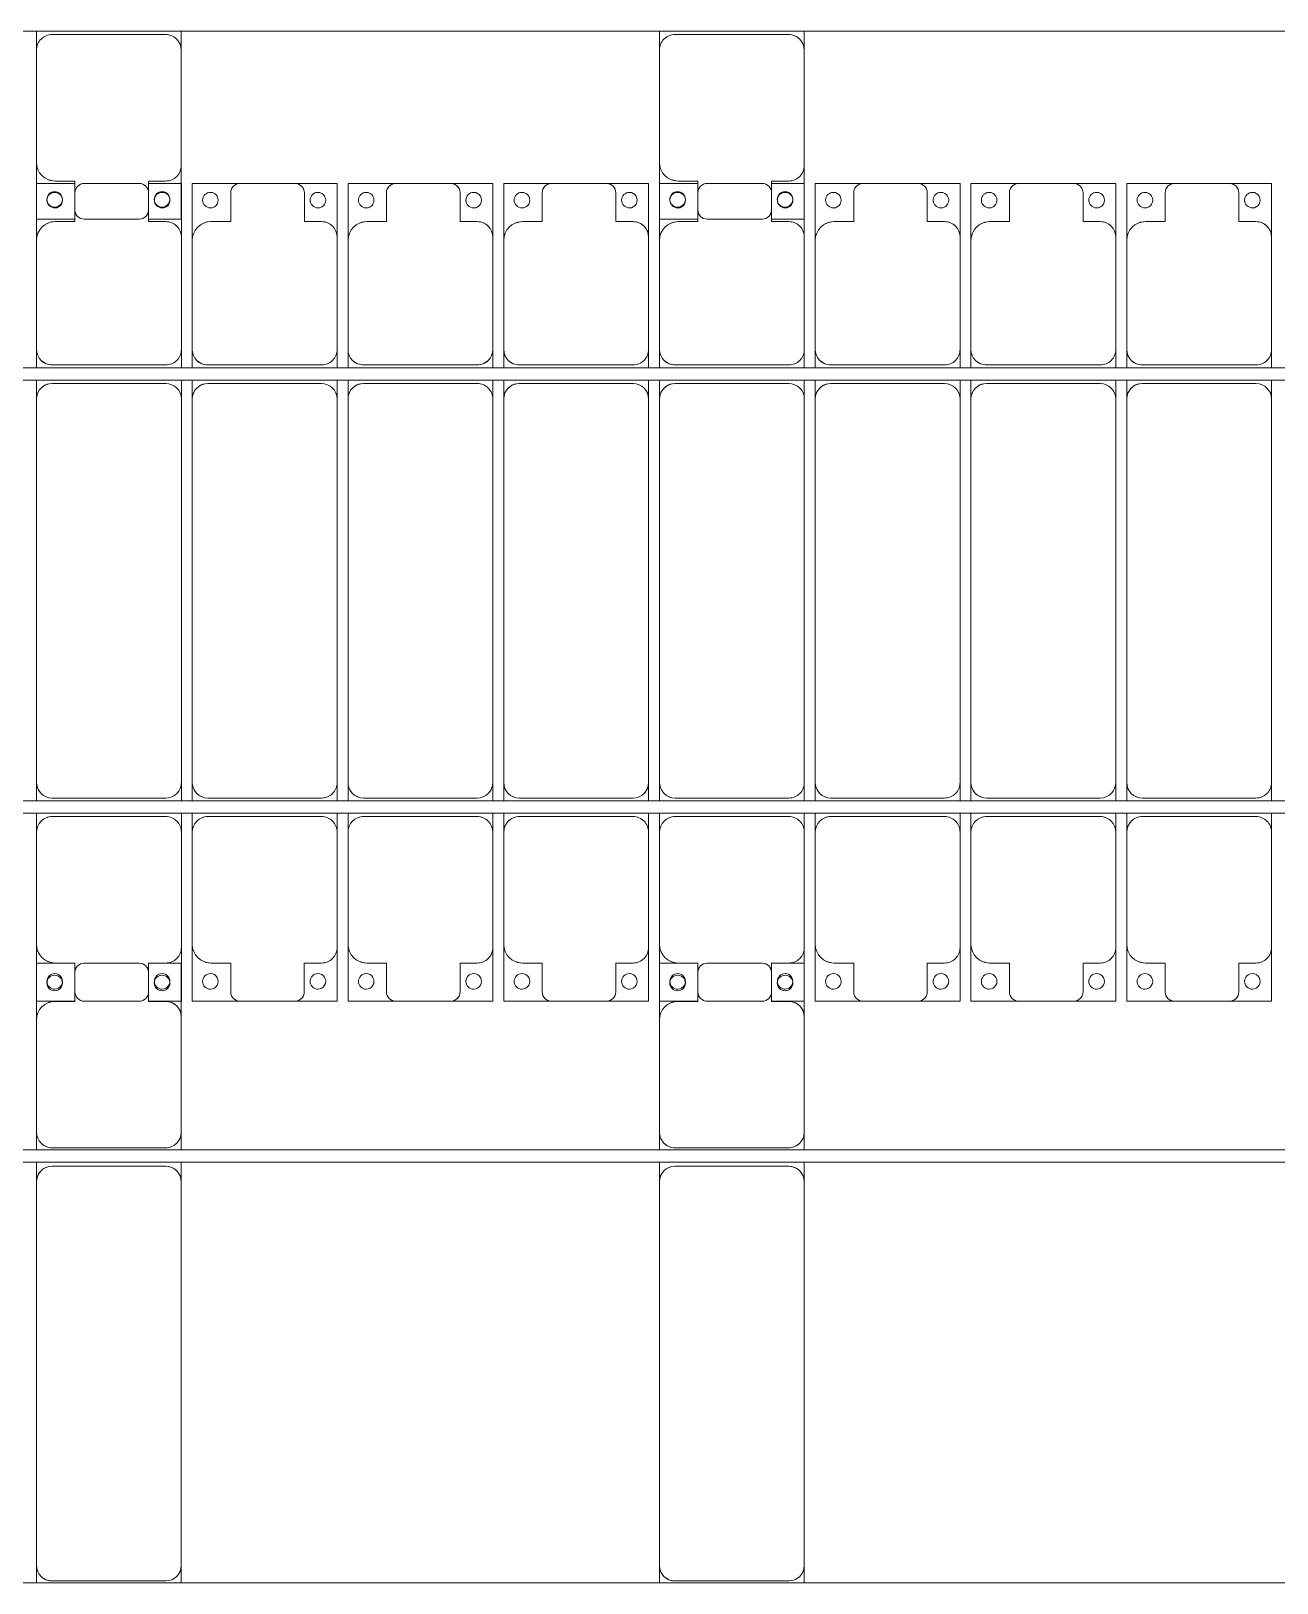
# Model space of a CAD drawing. Header units: millimetres. Extents: x -147246 to 112336, y -213734 to -86506.
# Drawn here: x -14365 to -10365, y -134725 to -129745 of the extents above; entities that cross this region are included whole.
import ezdxf

# ---------------------------------------------------------------- set-up
doc = ezdxf.new("R2010")
doc.units = ezdxf.units.MM
doc.layers.add('A-GENM', color=13, linetype='Continuous', lineweight=9)
doc.layers.add('S-BEAM', color=12, linetype='Continuous', lineweight=9)

# ---------------------------------------------------------------- blocks, each defined once
blk = doc.blocks.new('Dải phao đi lại kèm đỡ invester - DẢI PHAO ĐI LẠI-14853-BỐ TRÍ KHUNG KẾT CẤU BÈ PIN 05')
at = {"layer": 'A-GENM', "color": 7}
for p, q in [((125758.4, 1312.2), (125881.6, 1312.2)), ((125758.4, 1129.7), (125758.4, 1312.2)), ((126088.2, 1312.2), (125911.8, 1312.2)), ((126118, 1312.2), (126223.4, 1312.2)), ((126223.4, 1312.2), (126223.4, 1139.7)), ((126258.4, 1312.2), (126411.8, 1312.2)), ((126258.4, 1129.7), (126258.4, 1312.2)), ((126588.2, 1312.2), (126411.8, 1312.2)), ((126588.2, 1312.2), (126723.4, 1312.2)), ((126723.4, 1312.2), (126723.4, 1139.7)), ((126758.4, 1312.2), (126911.8, 1312.2)), ((126758.4, 1129.7), (126758.4, 1312.2)), ((127088.2, 1312.2), (126911.8, 1312.2)), ((127088.2, 1312.2), (127223.4, 1312.2)), ((127223.4, 1312.2), (127223.4, 1139.7)), ((127258.4, 1312.2), (127411.8, 1312.2)), ((127258.4, 1129.7), (127258.4, 1312.2)), ((127588.2, 1312.2), (127411.8, 1312.2)), ((127588.2, 1312.2), (127723.4, 1312.2)), ((127723.4, 1312.2), (127723.4, 1139.7)), ((127758.4, 1312.2), (127881.6, 1312.2)), ((127758.4, 1129.7), (127758.4, 1312.2)), ((128088.2, 1312.2), (127911.8, 1312.2)), ((128118, 1312.2), (128223.4, 1312.2)), ((128223.4, 1312.2), (128223.4, 1139.7)), ((128258.4, 1312.2), (128411.8, 1312.2)), ((128258.4, 1129.7), (128258.4, 1312.2)), ((128588.2, 1312.2), (128411.8, 1312.2)), ((128588.2, 1312.2), (128723.4, 1312.2)), ((128723.4, 1312.2), (128723.4, 1139.7)), ((128758.4, 1312.2), (128911.8, 1312.2)), ((128758.4, 1129.7), (128758.4, 1312.2)), ((129088.2, 1312.2), (128911.8, 1312.2)), ((129088.2, 1312.2), (129223.4, 1312.2)), ((129223.4, 1312.2), (129223.4, 1139.7)), ((129258.4, 1312.2), (129411.8, 1312.2)), ((129258.4, 1129.7), (129258.4, 1312.2)), ((129588.2, 1312.2), (129411.8, 1312.2)), ((129588.2, 1312.2), (129723.4, 1312.2)), ((129723.4, 1312.2), (129723.4, 1139.7)), ((125881.8, 1282.2), (125881.8, 1189.7)), ((126118.2, 1189.7), (126118.2, 1282.2)), ((126381.8, 1282.2), (126381.8, 1189.7)), ((126618.2, 1189.7), (126618.2, 1282.2)), ((126881.8, 1282.2), (126881.8, 1189.7)), ((127118.2, 1189.7), (127118.2, 1282.2)), ((127381.8, 1282.2), (127381.8, 1189.7)), ((127618.2, 1189.7), (127618.2, 1282.2)), ((127881.8, 1282.2), (127881.8, 1189.7)), ((128118.2, 1189.7), (128118.2, 1282.2)), ((128381.8, 1282.2), (128381.8, 1189.7)), ((128618.2, 1189.7), (128618.2, 1282.2)), ((128881.8, 1282.2), (128881.8, 1189.7)), ((129118.2, 1189.7), (129118.2, 1282.2)), ((129381.8, 1282.2), (129381.8, 1189.7)), ((129618.2, 1189.7), (129618.2, 1282.2)), ((125881.8, 1189.7), (125818.4, 1189.7)), ((126173.4, 1189.7), (126118.2, 1189.7)), ((126381.8, 1189.7), (126318.4, 1189.7)), ((126673.4, 1189.7), (126618.2, 1189.7)), ((126881.8, 1189.7), (126818.4, 1189.7)), ((127173.4, 1189.7), (127118.2, 1189.7)), ((127381.8, 1189.7), (127318.4, 1189.7)), ((127673.4, 1189.7), (127618.2, 1189.7)), ((127881.8, 1189.7), (127818.4, 1189.7)), ((128173.4, 1189.7), (128118.2, 1189.7)), ((128381.8, 1189.7), (128318.4, 1189.7)), ((128673.4, 1189.7), (128618.2, 1189.7)), ((128881.8, 1189.7), (128818.4, 1189.7)), ((129173.4, 1189.7), (129118.2, 1189.7)), ((129381.8, 1189.7), (129318.4, 1189.7)), ((129673.4, 1189.7), (129618.2, 1189.7)), ((125758.4, 1129.7), (125758.4, 779.7)), ((126223.4, 779.7), (126223.4, 1139.7)), ((126258.4, 1129.7), (126258.4, 779.7)), ((126723.4, 779.7), (126723.4, 1139.7)), ((126758.4, 1129.7), (126758.4, 779.7)), ((127223.4, 779.7), (127223.4, 1139.7)), ((127258.4, 1129.7), (127258.4, 779.7)), ((127723.4, 779.7), (127723.4, 1139.7)), ((127758.4, 1129.7), (127758.4, 779.7)), ((128223.4, 779.7), (128223.4, 1139.7)), ((128258.4, 1129.7), (128258.4, 779.7)), ((128723.4, 779.7), (128723.4, 1139.7)), ((128758.4, 1129.7), (128758.4, 779.7)), ((129223.4, 779.7), (129223.4, 1139.7)), ((129258.4, 1129.7), (129258.4, 779.7)), ((129723.4, 779.7), (129723.4, 1139.7)), ((125758.4, 720.8), (125758.4, 779.7)), ((126223.4, 779.7), (126223.4, 720.8)), ((126258.4, 720.8), (126258.4, 779.7)), ((126723.4, 779.7), (126723.4, 720.8)), ((126758.4, 720.8), (126758.4, 779.7)), ((127223.4, 779.7), (127223.4, 720.8)), ((127258.4, 720.8), (127258.4, 779.7)), ((127723.4, 779.7), (127723.4, 720.8)), ((127758.4, 720.8), (127758.4, 779.7)), ((128223.4, 779.7), (128223.4, 720.8)), ((128258.4, 720.8), (128258.4, 779.7)), ((128723.4, 779.7), (128723.4, 720.8)), ((128758.4, 720.8), (128758.4, 779.7)), ((129223.4, 779.7), (129223.4, 720.8)), ((129258.4, 720.8), (129258.4, 779.7)), ((129723.4, 779.7), (129723.4, 720.8)), ((125808.4, 729.7), (126173.4, 729.7)), ((126308.4, 729.7), (126673.4, 729.7)), ((126808.4, 729.7), (127173.4, 729.7)), ((127308.4, 729.7), (127673.4, 729.7)), ((127808.4, 729.7), (128173.4, 729.7)), ((128308.4, 729.7), (128673.4, 729.7)), ((128808.4, 729.7), (129173.4, 729.7)), ((129308.4, 729.7), (129673.4, 729.7)), ((125758.4, 620.3), (125758.4, 680.8)), ((126173.4, 670.3), (125808.4, 670.3)), ((126223.4, 680.8), (126223.4, 620.3)), ((126258.4, 620.3), (126258.4, 680.8)), ((126673.4, 670.3), (126308.4, 670.3)), ((126723.4, 680.8), (126723.4, 620.3)), ((126758.4, 620.3), (126758.4, 680.8)), ((127173.4, 670.3), (126808.4, 670.3)), ((127223.4, 680.8), (127223.4, 620.3)), ((127258.4, 620.3), (127258.4, 680.8)), ((127673.4, 670.3), (127308.4, 670.3)), ((127723.4, 680.8), (127723.4, 620.3)), ((127758.4, 620.3), (127758.4, 680.8)), ((128173.4, 670.3), (127808.4, 670.3)), ((128223.4, 680.8), (128223.4, 620.3)), ((128258.4, 620.3), (128258.4, 680.8)), ((128673.4, 670.3), (128308.4, 670.3)), ((128723.4, 680.8), (128723.4, 620.3)), ((128758.4, 620.3), (128758.4, 680.8)), ((129173.4, 670.3), (128808.4, 670.3)), ((129223.4, 680.8), (129223.4, 620.3)), ((129258.4, 620.3), (129258.4, 680.8)), ((129673.4, 670.3), (129308.4, 670.3)), ((129723.4, 680.8), (129723.4, 620.3)), ((125758.4, 620.3), (125758.4, -610.3)), ((126223.4, -610.3), (126223.4, 620.3)), ((126258.4, 620.3), (126258.4, -610.3)), ((126723.4, -610.3), (126723.4, 620.3)), ((126758.4, 620.3), (126758.4, -610.3)), ((127223.4, -610.3), (127223.4, 620.3)), ((127258.4, 620.3), (127258.4, -610.3)), ((127723.4, -610.3), (127723.4, 620.3)), ((127758.4, 620.3), (127758.4, -610.3)), ((128223.4, -610.3), (128223.4, 620.3)), ((128258.4, 620.3), (128258.4, -610.3)), ((128723.4, -610.3), (128723.4, 620.3)), ((128758.4, 620.3), (128758.4, -610.3)), ((129223.4, -610.3), (129223.4, 620.3)), ((129258.4, 620.3), (129258.4, -610.3)), ((129723.4, -610.3), (129723.4, 620.3)), ((125758.4, -669.2), (125758.4, -610.3)), ((126223.4, -610.3), (126223.4, -669.2)), ((126258.4, -669.2), (126258.4, -610.3)), ((126723.4, -610.3), (126723.4, -669.2)), ((126758.4, -669.2), (126758.4, -610.3)), ((127223.4, -610.3), (127223.4, -669.2)), ((127258.4, -669.2), (127258.4, -610.3)), ((127723.4, -610.3), (127723.4, -669.2)), ((127758.4, -669.2), (127758.4, -610.3)), ((128223.4, -610.3), (128223.4, -669.2)), ((128258.4, -669.2), (128258.4, -610.3)), ((128723.4, -610.3), (128723.4, -669.2)), ((128758.4, -669.2), (128758.4, -610.3)), ((129223.4, -610.3), (129223.4, -669.2)), ((129258.4, -669.2), (129258.4, -610.3)), ((129723.4, -610.3), (129723.4, -669.2)), ((125808.4, -660.3), (126173.4, -660.3)), ((126308.4, -660.3), (126673.4, -660.3)), ((126808.4, -660.3), (127173.4, -660.3)), ((127308.4, -660.3), (127673.4, -660.3)), ((127808.4, -660.3), (128173.4, -660.3)), ((128308.4, -660.3), (128673.4, -660.3)), ((128808.4, -660.3), (129173.4, -660.3)), ((129308.4, -660.3), (129673.4, -660.3)), ((125758.4, -769.7), (125758.4, -709.2)), ((126173.4, -719.7), (125808.4, -719.7)), ((126223.4, -709.2), (126223.4, -769.7)), ((126258.4, -769.7), (126258.4, -709.2)), ((126673.4, -719.7), (126308.4, -719.7)), ((126723.4, -709.2), (126723.4, -769.7)), ((126758.4, -769.7), (126758.4, -709.2)), ((127173.4, -719.7), (126808.4, -719.7)), ((127223.4, -709.2), (127223.4, -769.7)), ((127258.4, -769.7), (127258.4, -709.2)), ((127673.4, -719.7), (127308.4, -719.7)), ((127723.4, -709.2), (127723.4, -769.7)), ((127758.4, -769.7), (127758.4, -709.2)), ((128173.4, -719.7), (127808.4, -719.7)), ((128223.4, -709.2), (128223.4, -769.7)), ((128258.4, -769.7), (128258.4, -709.2)), ((128673.4, -719.7), (128308.4, -719.7)), ((128723.4, -709.2), (128723.4, -769.7)), ((128758.4, -769.7), (128758.4, -709.2)), ((129173.4, -719.7), (128808.4, -719.7)), ((129223.4, -709.2), (129223.4, -769.7)), ((129258.4, -769.7), (129258.4, -709.2)), ((129673.4, -719.7), (129308.4, -719.7)), ((129723.4, -709.2), (129723.4, -769.7)), ((125758.4, -769.7), (125758.4, -1129.7)), ((126223.4, -1139.7), (126223.4, -769.7)), ((126258.4, -769.7), (126258.4, -1129.7)), ((126723.4, -1139.7), (126723.4, -769.7)), ((126758.4, -769.7), (126758.4, -1129.7)), ((127223.4, -1139.7), (127223.4, -769.7)), ((127258.4, -769.7), (127258.4, -1129.7)), ((127723.4, -1139.7), (127723.4, -769.7)), ((127758.4, -769.7), (127758.4, -1129.7)), ((128223.4, -1139.7), (128223.4, -769.7)), ((128258.4, -769.7), (128258.4, -1129.7)), ((128723.4, -1139.7), (128723.4, -769.7)), ((128758.4, -769.7), (128758.4, -1129.7)), ((129223.4, -1139.7), (129223.4, -769.7)), ((129258.4, -769.7), (129258.4, -1129.7)), ((129723.4, -1139.7), (129723.4, -769.7)), ((125758.4, -1312.2), (125758.4, -1129.7)), ((126223.4, -1139.7), (126223.4, -1312.2)), ((126258.4, -1312.2), (126258.4, -1129.7)), ((126723.4, -1139.7), (126723.4, -1312.2)), ((126758.4, -1312.2), (126758.4, -1129.7)), ((127223.4, -1139.7), (127223.4, -1312.2)), ((127258.4, -1312.2), (127258.4, -1129.7)), ((127723.4, -1139.7), (127723.4, -1312.2)), ((127758.4, -1312.2), (127758.4, -1129.7)), ((128223.4, -1139.7), (128223.4, -1312.2)), ((128258.4, -1312.2), (128258.4, -1129.7)), ((128723.4, -1139.7), (128723.4, -1312.2)), ((128758.4, -1312.2), (128758.4, -1129.7)), ((129223.4, -1139.7), (129223.4, -1312.2)), ((129258.4, -1312.2), (129258.4, -1129.7)), ((129723.4, -1139.7), (129723.4, -1312.2)), ((125818.4, -1189.7), (125881.8, -1189.7)), ((125881.8, -1189.7), (125881.8, -1282.2)), ((126118.2, -1282.2), (126118.2, -1189.7)), ((126118.2, -1189.7), (126173.4, -1189.7)), ((126318.4, -1189.7), (126381.8, -1189.7)), ((126381.8, -1189.7), (126381.8, -1282.2)), ((126618.2, -1282.2), (126618.2, -1189.7)), ((126618.2, -1189.7), (126673.4, -1189.7)), ((126818.4, -1189.7), (126881.8, -1189.7)), ((126881.8, -1189.7), (126881.8, -1282.2)), ((127118.2, -1282.2), (127118.2, -1189.7)), ((127118.2, -1189.7), (127173.4, -1189.7)), ((127318.4, -1189.7), (127381.8, -1189.7)), ((127381.8, -1189.7), (127381.8, -1282.2)), ((127618.2, -1282.2), (127618.2, -1189.7)), ((127618.2, -1189.7), (127673.4, -1189.7)), ((127818.4, -1189.7), (127881.8, -1189.7)), ((127881.8, -1189.7), (127881.8, -1282.2)), ((128118.2, -1282.2), (128118.2, -1189.7)), ((128118.2, -1189.7), (128173.4, -1189.7)), ((128318.4, -1189.7), (128381.8, -1189.7)), ((128381.8, -1189.7), (128381.8, -1282.2)), ((128618.2, -1282.2), (128618.2, -1189.7)), ((128618.2, -1189.7), (128673.4, -1189.7)), ((128818.4, -1189.7), (128881.8, -1189.7)), ((128881.8, -1189.7), (128881.8, -1282.2)), ((129118.2, -1282.2), (129118.2, -1189.7)), ((129118.2, -1189.7), (129173.4, -1189.7)), ((129318.4, -1189.7), (129381.8, -1189.7)), ((129381.8, -1189.7), (129381.8, -1282.2)), ((129618.2, -1282.2), (129618.2, -1189.7)), ((129618.2, -1189.7), (129673.4, -1189.7)), ((125881.7, -1312.2), (125758.4, -1312.2)), ((125911.8, -1312.2), (126088.2, -1312.2)), ((126223.4, -1312.2), (126117.1, -1312.2)), ((126411.8, -1312.2), (126258.4, -1312.2)), ((126411.8, -1312.2), (126588.2, -1312.2)), ((126723.4, -1312.2), (126588.2, -1312.2)), ((126911.8, -1312.2), (126758.4, -1312.2)), ((126911.8, -1312.2), (127088.2, -1312.2)), ((127223.4, -1312.2), (127088.2, -1312.2)), ((127411.8, -1312.2), (127258.4, -1312.2)), ((127411.8, -1312.2), (127588.2, -1312.2)), ((127723.4, -1312.2), (127588.2, -1312.2)), ((127881.7, -1312.2), (127758.4, -1312.2)), ((127911.8, -1312.2), (128088.2, -1312.2)), ((128223.4, -1312.2), (128117.1, -1312.2)), ((128411.8, -1312.2), (128258.4, -1312.2)), ((128411.8, -1312.2), (128588.2, -1312.2)), ((128723.4, -1312.2), (128588.2, -1312.2)), ((128911.8, -1312.2), (128758.4, -1312.2)), ((128911.8, -1312.2), (129088.2, -1312.2)), ((129223.4, -1312.2), (129088.2, -1312.2)), ((129411.8, -1312.2), (129258.4, -1312.2)), ((129411.8, -1312.2), (129588.2, -1312.2)), ((129723.4, -1312.2), (129588.2, -1312.2))]:
    blk.add_line(p, q, dxfattribs=at)
for centre, radius, start, end in [((125911.8, 1282.2), 30, 90, 180), ((126088.2, 1282.2), 30, 0, 90), ((126411.8, 1282.2), 30, 90, 180), ((126411.8, 1282.2), 30, 90, 150), ((126588.2, 1282.2), 30, 360, 90), ((126588.2, 1282.2), 30, 30, 90), ((126911.8, 1282.2), 30, 90, 180), ((126911.8, 1282.2), 30, 90, 150), ((127088.2, 1282.2), 30, 0, 90), ((127088.2, 1282.2), 30, 30, 90), ((127411.8, 1282.2), 30, 90, 180), ((127411.8, 1282.2), 30, 90, 150), ((127588.2, 1282.2), 30, 0, 90), ((127588.2, 1282.2), 30, 30, 90), ((127911.8, 1282.2), 30, 90, 180), ((128088.2, 1282.2), 30, 0, 90), ((128411.8, 1282.2), 30, 90, 180), ((128411.8, 1282.2), 30, 90, 150), ((128588.2, 1282.2), 30, 0, 90), ((128588.2, 1282.2), 30, 30, 90), ((128911.8, 1282.2), 30, 90, 180), ((128911.8, 1282.2), 30, 90, 150), ((129088.2, 1282.2), 30, 0, 90), ((129088.2, 1282.2), 30, 30, 90), ((129411.8, 1282.2), 30, 90, 180), ((129411.8, 1282.2), 30, 90, 150), ((129588.2, 1282.2), 30, 0, 90), ((129588.2, 1282.2), 30, 30, 90), ((125816.8, 1258.6), 25, 90, 270), ((125816.8, 1258.6), 25, 270, 90), ((126161.8, 1258.6), 25, 90, 270), ((126161.8, 1258.6), 25, 270, 90), ((126316.8, 1258.6), 25, 90, 270), ((126316.8, 1258.6), 25, 270, 90), ((126661.8, 1258.6), 25, 90, 270), ((126661.8, 1258.6), 25, 180, 195), ((126661.8, 1258.6), 25, 270, 90), ((126816.8, 1258.6), 25, 90, 270), ((126816.8, 1258.6), 25, 270, 90), ((127161.8, 1258.6), 25, 90, 270), ((127161.8, 1258.6), 25, 180, 195), ((127161.8, 1258.6), 25, 270, 90), ((127316.8, 1258.6), 25, 90, 270), ((127316.8, 1258.6), 25, 270, 90), ((127661.8, 1258.6), 25, 90, 270), ((127661.8, 1258.6), 25, 180, 195), ((127661.8, 1258.6), 25, 270, 90), ((127816.8, 1258.6), 25, 90, 270), ((127816.8, 1258.6), 25, 270, 90), ((128161.8, 1258.6), 25, 90, 270), ((128161.8, 1258.6), 25, 270, 90), ((128316.8, 1258.6), 25, 90, 270), ((128316.8, 1258.6), 25, 270, 90), ((128661.8, 1258.6), 25, 90, 270), ((128661.8, 1258.6), 25, 180, 195), ((128661.8, 1258.6), 25, 270, 90), ((128816.8, 1258.6), 25, 90, 270), ((128816.8, 1258.6), 25, 270, 90), ((129161.8, 1258.6), 25, 90, 270), ((129161.8, 1258.6), 25, 180, 195), ((129161.8, 1258.6), 25, 270, 90), ((129316.8, 1258.6), 25, 90, 270), ((129316.8, 1258.6), 25, 270, 90), ((129661.8, 1258.6), 25, 90, 270), ((129661.8, 1258.6), 25, 180, 195), ((129661.8, 1258.6), 25, 270, 90), ((125818.4, 1129.7), 60, 90, 180), ((125818.4, 1129.7), 60, 90, 120), ((126173.4, 1139.7), 50, 0, 90), ((126173.4, 1139.7), 50, 45, 90), ((126318.4, 1129.7), 60, 90, 180), ((126318.4, 1129.7), 60, 90.9233, 120), ((126673.4, 1139.7), 50, 0, 90), ((126673.4, 1139.7), 50, 45, 90), ((126818.4, 1129.7), 60, 90, 180), ((126818.4, 1129.7), 60, 90, 120), ((127173.4, 1139.7), 50, 0, 90), ((127173.4, 1139.7), 50, 45, 90), ((127318.4, 1129.7), 60, 90, 180), ((127318.4, 1129.7), 60, 90, 120), ((127673.4, 1139.7), 50, 0, 90), ((127673.4, 1139.7), 50, 45, 90), ((127818.4, 1129.7), 60, 90, 180), ((127818.4, 1129.7), 60, 90, 120), ((128173.4, 1139.7), 50, 360, 90), ((128173.4, 1139.7), 50, 45, 90), ((128318.4, 1129.7), 60, 90, 180), ((128318.4, 1129.7), 60, 90, 120), ((128673.4, 1139.7), 50, 0, 90), ((128673.4, 1139.7), 50, 45, 90), ((128818.4, 1129.7), 60, 90, 180), ((128818.4, 1129.7), 60, 90, 120), ((129173.4, 1139.7), 50, 0, 90), ((129173.4, 1139.7), 50, 45, 90), ((129318.4, 1129.7), 60, 90, 180), ((129318.4, 1129.7), 60, 90, 120), ((129673.4, 1139.7), 50, 0, 90), ((129673.4, 1139.7), 50, 45, 90), ((125808.4, 779.7), 50, 180, 270), ((126173.4, 779.7), 50, 270, 0), ((126308.4, 779.7), 50, 180, 270), ((126673.4, 779.7), 50, 270, 0), ((126808.4, 779.7), 50, 180, 270), ((127173.4, 779.7), 50, 270, 360), ((127308.4, 779.7), 50, 180, 270), ((127673.4, 779.7), 50, 270, 0), ((127808.4, 779.7), 50, 180, 270), ((128173.4, 779.7), 50, 270, 0), ((128308.4, 779.7), 50, 180, 270), ((128673.4, 779.7), 50, 270, 0), ((128808.4, 779.7), 50, 180, 270), ((129173.4, 779.7), 50, 270, 0), ((129308.4, 779.7), 50, 180, 270), ((129673.4, 779.7), 50, 270, 0), ((125808.4, 779.7), 50, 225, 270), ((126173.4, 779.7), 50, 270, 315), ((126308.4, 779.7), 50, 225, 270), ((126673.4, 779.7), 50, 270, 315), ((126808.4, 779.7), 50, 225, 270), ((127173.4, 779.7), 50, 270, 315), ((127308.4, 779.7), 50, 225, 270), ((127673.4, 779.7), 50, 270, 315), ((127808.4, 779.7), 50, 225, 270), ((128173.4, 779.7), 50, 270, 315), ((128308.4, 779.7), 50, 225, 270), ((128673.4, 779.7), 50, 270, 315), ((128808.4, 779.7), 50, 225, 270), ((129173.4, 779.7), 50, 270, 315), ((129308.4, 779.7), 50, 225, 270), ((129673.4, 779.7), 50, 270, 315), ((125808.4, 620.3), 50, 90, 180), ((125808.4, 620.3), 50, 90, 165), ((126173.4, 620.3), 50, 0, 90), ((126173.4, 620.3), 50, 0, 90), ((126308.4, 620.3), 50, 90, 180), ((126308.4, 620.3), 50, 90, 165), ((126673.4, 620.3), 50, 0, 90), ((126673.4, 620.3), 50, 0, 90), ((126808.4, 620.3), 50, 90, 180), ((126808.4, 620.3), 50, 90, 165), ((127173.4, 620.3), 50, 360, 90), ((127173.4, 620.3), 50, 360, 90), ((127308.4, 620.3), 50, 90, 180), ((127308.4, 620.3), 50, 90, 165), ((127673.4, 620.3), 50, 0, 90), ((127673.4, 620.3), 50, 0, 90), ((127808.4, 620.3), 50, 90, 180), ((127808.4, 620.3), 50, 90, 165), ((128173.4, 620.3), 50, 0, 90), ((128173.4, 620.3), 50, 0, 90), ((128308.4, 620.3), 50, 90, 180), ((128308.4, 620.3), 50, 90, 165), ((128673.4, 620.3), 50, 0, 90), ((128673.4, 620.3), 50, 0, 90), ((128808.4, 620.3), 50, 90, 180), ((128808.4, 620.3), 50, 90, 165), ((129173.4, 620.3), 50, 0, 90), ((129173.4, 620.3), 50, 0, 90), ((129308.4, 620.3), 50, 90, 180), ((129308.4, 620.3), 50, 90, 165), ((129673.4, 620.3), 50, 0, 90), ((129673.4, 620.3), 50, 0, 90), ((125808.4, -610.3), 50, 180, 270), ((125808.4, -610.3), 50, 180, 255), ((126173.4, -610.3), 50, 270, 360), ((126173.4, -610.3), 50, 315, 360), ((126308.4, -610.3), 50, 180, 270), ((126308.4, -610.3), 50, 180, 255), ((126673.4, -610.3), 50, 270, 0), ((126673.4, -610.3), 50, 315, 0), ((126808.4, -610.3), 50, 180, 270), ((126808.4, -610.3), 50, 180, 255), ((127173.4, -610.3), 50, 270, 360), ((127173.4, -610.3), 50, 315, 0), ((127308.4, -610.3), 50, 180, 270), ((127308.4, -610.3), 50, 180, 255), ((127673.4, -610.3), 50, 270, 360), ((127673.4, -610.3), 50, 315, 360), ((127808.4, -610.3), 50, 180, 270), ((127808.4, -610.3), 50, 180, 255), ((128173.4, -610.3), 50, 270, 0), ((128173.4, -610.3), 50, 315, 0), ((128308.4, -610.3), 50, 180, 270), ((128308.4, -610.3), 50, 180, 255), ((128673.4, -610.3), 50, 270, 0), ((128673.4, -610.3), 50, 315, 0), ((128808.4, -610.3), 50, 180, 270), ((128808.4, -610.3), 50, 180, 255), ((129173.4, -610.3), 50, 270, 360), ((129173.4, -610.3), 50, 315, 360), ((129308.4, -610.3), 50, 180, 270), ((129308.4, -610.3), 50, 180, 255), ((129673.4, -610.3), 50, 270, 0), ((129673.4, -610.3), 50, 315, 0), ((125808.4, -769.7), 50, 90, 180), ((125808.4, -769.7), 50, 90, 135), ((126173.4, -769.7), 50, 360, 90), ((126173.4, -769.7), 50, 45, 90), ((126308.4, -769.7), 50, 90, 180), ((126308.4, -769.7), 50, 90, 135), ((126673.4, -769.7), 50, 360, 90), ((126673.4, -769.7), 50, 45, 90), ((126808.4, -769.7), 50, 90, 180), ((126808.4, -769.7), 50, 90, 135), ((127173.4, -769.7), 50, 0, 90), ((127173.4, -769.7), 50, 45, 90), ((127308.4, -769.7), 50, 90, 180), ((127308.4, -769.7), 50, 90, 135), ((127673.4, -769.7), 50, 360, 90), ((127673.4, -769.7), 50, 45, 90), ((127808.4, -769.7), 50, 90, 180), ((127808.4, -769.7), 50, 90, 135), ((128173.4, -769.7), 50, 360, 90), ((128173.4, -769.7), 50, 45, 90), ((128308.4, -769.7), 50, 90, 180), ((128308.4, -769.7), 50, 90, 135), ((128673.4, -769.7), 50, 360, 90), ((128673.4, -769.7), 50, 45, 90), ((128808.4, -769.7), 50, 90, 180), ((128808.4, -769.7), 50, 90, 135), ((129173.4, -769.7), 50, 0, 90), ((129173.4, -769.7), 50, 45, 90), ((129308.4, -769.7), 50, 90, 180), ((129308.4, -769.7), 50, 90, 135), ((129673.4, -769.7), 50, 360, 90), ((129673.4, -769.7), 50, 45, 90), ((125818.4, -1129.7), 60, 180, 270), ((126173.4, -1139.7), 50, 270, 0), ((126318.4, -1129.7), 60, 180, 270), ((126673.4, -1139.7), 50, 270, 0), ((126818.4, -1129.7), 60, 180, 270), ((127173.4, -1139.7), 50, 270, 0), ((127318.4, -1129.7), 60, 180, 270), ((127673.4, -1139.7), 50, 270, 0), ((127818.4, -1129.7), 60, 180, 270), ((128173.4, -1139.7), 50, 270, 0), ((128318.4, -1129.7), 60, 180, 270), ((128673.4, -1139.7), 50, 270, 0), ((128818.4, -1129.7), 60, 180, 270), ((129173.4, -1139.7), 50, 270, 0), ((129318.4, -1129.7), 60, 180, 270), ((129673.4, -1139.7), 50, 270, 0), ((125818.4, -1129.7), 60, 240, 270), ((126173.4, -1139.7), 50, 270, 315), ((126318.4, -1129.7), 60, 240, 269.0859), ((126673.4, -1139.7), 50, 270, 315), ((126818.4, -1129.7), 60, 240, 270), ((127173.4, -1139.7), 50, 270, 315), ((127318.4, -1129.7), 60, 240, 270), ((127673.4, -1139.7), 50, 270, 315), ((127818.4, -1129.7), 60, 240, 270), ((128173.4, -1139.7), 50, 270, 315), ((128318.4, -1129.7), 60, 240, 270), ((128673.4, -1139.7), 50, 270, 315), ((128818.4, -1129.7), 60, 240, 270), ((129173.4, -1139.7), 50, 270, 315), ((129318.4, -1129.7), 60, 240, 270), ((129673.4, -1139.7), 50, 270, 315), ((125816.8, -1248.6), 25, 90, 270), ((125816.8, -1248.6), 25, 270, 90), ((126161.8, -1248.6), 25, 90, 270), ((126161.8, -1248.6), 25, 270, 90), ((126316.8, -1248.6), 25, 90, 270), ((126316.8, -1248.6), 25, 270, 90), ((126661.8, -1248.6), 25, 90, 270), ((126661.8, -1248.6), 25, 165, 180), ((126661.8, -1248.6), 25, 270, 90), ((126816.8, -1248.6), 25, 90, 270), ((126816.8, -1248.6), 25, 270, 90), ((127161.8, -1248.6), 25, 90, 270), ((127161.8, -1248.6), 25, 165, 180), ((127161.8, -1248.6), 25, 270, 90), ((127316.8, -1248.6), 25, 90, 270), ((127316.8, -1248.6), 25, 270, 90), ((127661.8, -1248.6), 25, 90, 270), ((127661.8, -1248.6), 25, 165, 180), ((127661.8, -1248.6), 25, 270, 90), ((127816.8, -1248.6), 25, 90, 270), ((127816.8, -1248.6), 25, 270, 90), ((128161.8, -1248.6), 25, 90, 270), ((128161.8, -1248.6), 25, 270, 90), ((128316.8, -1248.6), 25, 90, 270), ((128316.8, -1248.6), 25, 270, 90), ((128661.8, -1248.6), 25, 90, 270), ((128661.8, -1248.6), 25, 165, 180), ((128661.8, -1248.6), 25, 270, 90), ((128816.8, -1248.6), 25, 90, 270), ((128816.8, -1248.6), 25, 270, 90), ((129161.8, -1248.6), 25, 90, 270), ((129161.8, -1248.6), 25, 165, 180), ((129161.8, -1248.6), 25, 270, 90), ((129316.8, -1248.6), 25, 90, 270), ((129316.8, -1248.6), 25, 270, 90), ((129661.8, -1248.6), 25, 90, 270), ((129661.8, -1248.6), 25, 165, 180), ((129661.8, -1248.6), 25, 270, 90), ((125911.8, -1282.2), 30, 180, 270), ((126088.2, -1282.2), 30, 270, 360), ((126411.8, -1282.2), 30, 180, 270), ((126588.2, -1282.2), 30, 270, 0), ((126911.8, -1282.2), 30, 180, 270), ((127088.2, -1282.2), 30, 270, 360), ((127411.8, -1282.2), 30, 180, 270), ((127588.2, -1282.2), 30, 270, 0), ((127911.8, -1282.2), 30, 180, 270), ((128088.2, -1282.2), 30, 270, 360), ((128411.8, -1282.2), 30, 180, 270), ((128588.2, -1282.2), 30, 270, 0), ((128911.8, -1282.2), 30, 180, 270), ((129088.2, -1282.2), 30, 270, 360), ((129411.8, -1282.2), 30, 180, 270), ((129588.2, -1282.2), 30, 270, 360), ((126411.8, -1282.2), 30, 210, 270), ((126588.2, -1282.2), 30, 270, 330), ((126911.8, -1282.2), 30, 210, 270), ((127088.2, -1282.2), 30, 270, 330), ((127411.8, -1282.2), 30, 210, 270), ((127588.2, -1282.2), 30, 270, 330), ((128411.8, -1282.2), 30, 210, 270), ((128588.2, -1282.2), 30, 270, 330), ((128911.8, -1282.2), 30, 210, 270), ((129088.2, -1282.2), 30, 270, 330), ((129411.8, -1282.2), 30, 210, 270), ((129588.2, -1282.2), 30, 270, 330)]:
    blk.add_arc(centre, radius, start, end, dxfattribs=at)
blk = doc.blocks.new('Dầm C52 - Dầm C52-18775-BỐ TRÍ KHUNG KẾT CẤU BÈ PIN 05')
at = {"layer": 'S-BEAM', "color": 1}
for p, q in [((-74474.3, 20), (74474.3, 20)), ((74474.3, -20), (-74474.3, -20))]:
    blk.add_line(p, q, dxfattribs=at)
blk = doc.blocks.new('Dầm C52 - Dầm C52-18776-BỐ TRÍ KHUNG KẾT CẤU BÈ PIN 05')
at = {"layer": 'S-BEAM', "color": 1}
for p, q in [((-74474.3, 20), (74474.3, 20)), ((74474.3, -20), (-74474.3, -20))]:
    blk.add_line(p, q, dxfattribs=at)
blk = doc.blocks.new('Dầm C52 - Dầm C52-18777-BỐ TRÍ KHUNG KẾT CẤU BÈ PIN 05')
at = {"layer": 'S-BEAM', "color": 1}
blk.add_line((74474.3, -20), (-74474.3, -20), dxfattribs=at)
blk = doc.blocks.new('Dai phao do pin - DẢI PHAO ĐỠ PIN-V42-BỐ TRÍ KHUNG KẾT CẤU BÈ PIN 05')
at = {"layer": 'A-GENM', "color": 7}
for p, q in [((67093.2, 241.6), (67149.7, 241.6)), ((68380.3, 241.6), (67149.7, 241.6)), ((68380.3, 241.6), (68443.2, 241.6)), ((68483.2, 241.6), (68539.7, 241.6)), ((68899.7, 241.6), (68539.7, 241.6)), ((68899.7, 241.6), (69082.2, 241.6)), ((69082.2, 241.6), (69082.2, 117.9)), ((67099.7, 191.6), (67099.7, -173.4)), ((68430.3, -173.4), (68430.3, 191.6)), ((68489.7, 191.6), (68489.7, -173.4)), ((68959.7, 118.2), (68959.7, 181.6)), ((69052.2, 118.2), (68959.7, 118.2)), ((69082.2, -88.2), (69082.2, 88.2)), ((68959.7, -173.4), (68959.7, -118.2)), ((68959.7, -118.2), (69052.2, -118.2)), ((69082.2, -117.5), (69082.2, -223.4)), ((67149.7, -223.4), (67093.2, -223.4)), ((67149.7, -223.4), (68380.3, -223.4)), ((68443.2, -223.4), (68380.3, -223.4)), ((68539.7, -223.4), (68483.2, -223.4)), ((68539.7, -223.4), (68909.7, -223.4)), ((69082.2, -223.4), (68909.7, -223.4))]:
    blk.add_line(p, q, dxfattribs=at)
for centre, radius, start, end in [((67149.7, 191.6), 50, 90, 180), ((67149.7, 191.6), 50, 105, 180), ((68380.3, 191.6), 50, 360, 90), ((68380.3, 191.6), 50, 15, 90), ((68539.7, 191.6), 50, 90, 180), ((68539.7, 191.6), 50, 135, 180), ((68899.7, 181.6), 60, 0, 90), ((68899.7, 181.6), 60, 0, 30), ((69018.6, 183.2), 25, 0, 180), ((69018.6, 183.2), 25, 180, 0), ((69052.2, 88.2), 30, 0, 90), ((69052.2, -88.2), 30, 270, 0), ((69018.6, -161.8), 25, 0, 180), ((67149.7, -173.4), 50, 180, 270), ((67149.7, -173.4), 50, 180, 270), ((68380.3, -173.4), 50, 270, 360), ((68380.3, -173.4), 50, 285, 360), ((68539.7, -173.4), 50, 180, 270), ((68539.7, -173.4), 50, 180, 225), ((68909.7, -173.4), 50, 270, 360), ((68909.7, -173.4), 50, 315, 360), ((69018.6, -161.8), 25, 180, 0)]:
    blk.add_arc(centre, radius, start, end, dxfattribs=at)
blk = doc.blocks.new('Dai phao do pin - DẢI PHAO ĐỠ PIN-V43-BỐ TRÍ KHUNG KẾT CẤU BÈ PIN 05')
at = {"layer": 'A-GENM', "color": 7}
for p, q in [((67093.2, 241.6), (67149.7, 241.6)), ((68380.3, 241.6), (67149.7, 241.6)), ((68380.3, 241.6), (68443.2, 241.6)), ((68483.2, 241.6), (68539.7, 241.6)), ((68899.7, 241.6), (68539.7, 241.6)), ((68899.7, 241.6), (69082.2, 241.6)), ((69082.2, 241.6), (69082.2, 117.9)), ((67099.7, 191.6), (67099.7, -173.4)), ((68430.3, -173.4), (68430.3, 191.6)), ((68489.7, 191.6), (68489.7, -173.4)), ((68959.7, 118.2), (68959.7, 181.6)), ((69052.2, 118.2), (68959.7, 118.2)), ((69082.2, -88.2), (69082.2, 88.2)), ((68959.7, -173.4), (68959.7, -118.2)), ((68959.7, -118.2), (69052.2, -118.2)), ((69082.2, -117.5), (69082.2, -223.4)), ((67149.7, -223.4), (67093.2, -223.4)), ((67149.7, -223.4), (68380.3, -223.4)), ((68443.2, -223.4), (68380.3, -223.4)), ((68539.7, -223.4), (68483.2, -223.4)), ((68539.7, -223.4), (68909.7, -223.4)), ((69082.2, -223.4), (68909.7, -223.4))]:
    blk.add_line(p, q, dxfattribs=at)
for centre, radius, start, end in [((67149.7, 191.6), 50, 90, 180), ((67149.7, 191.6), 50, 105, 180), ((68380.3, 191.6), 50, 360, 90), ((68380.3, 191.6), 50, 15, 90), ((68539.7, 191.6), 50, 90, 180), ((68539.7, 191.6), 50, 135, 180), ((68899.7, 181.6), 60, 0, 90), ((68899.7, 181.6), 60, 0, 30), ((69018.6, 183.2), 25, 0, 180), ((69018.6, 183.2), 25, 180, 0), ((69052.2, 88.2), 30, 0, 90), ((69052.2, -88.2), 30, 270, 0), ((69018.6, -161.8), 25, 0, 180), ((67149.7, -173.4), 50, 180, 270), ((67149.7, -173.4), 50, 180, 270), ((68380.3, -173.4), 50, 270, 360), ((68380.3, -173.4), 50, 287.5292, 360), ((68539.7, -173.4), 50, 180, 270), ((68539.7, -173.4), 50, 180, 225), ((68909.7, -173.4), 50, 270, 360), ((68909.7, -173.4), 50, 315, 360), ((69018.6, -161.8), 25, 180, 0)]:
    blk.add_arc(centre, radius, start, end, dxfattribs=at)
blk = doc.blocks.new('Dai phao do pin - DẢI PHAO ĐỠ PIN-V66-BỐ TRÍ KHUNG KẾT CẤU BÈ PIN 05')
at = {"layer": 'A-GENM', "color": 7}
for p, q in [((33338.9, 223.4), (33399.7, 223.4)), ((33769.7, 223.4), (33399.7, 223.4)), ((33769.7, 223.4), (33942.2, 223.4)), ((33942.2, 223.4), (33942.2, 118.4)), ((33349.7, 173.4), (33349.7, -191.6)), ((33819.7, 118.2), (33819.7, 173.4)), ((33912.2, 118.2), (33819.7, 118.2)), ((33942.2, -88.2), (33942.2, 88.2)), ((33819.7, -181.6), (33819.7, -118.2)), ((33819.7, -118.2), (33912.2, -118.2)), ((33942.2, -118), (33942.2, -241.6)), ((33399.7, -241.6), (33338.9, -241.6)), ((33399.7, -241.6), (33759.7, -241.6)), ((33942.2, -241.6), (33759.7, -241.6))]:
    blk.add_line(p, q, dxfattribs=at)
for centre, radius, start, end in [((33399.7, 173.4), 50, 90, 180), ((33399.7, 173.4), 50, 135, 180), ((33769.7, 173.4), 50, 360, 90), ((33769.7, 173.4), 50, 360, 45), ((33878.6, 161.8), 25, 360, 180), ((33878.6, 161.8), 25, 180, 360), ((33912.2, 88.2), 30, 0, 90), ((33912.2, -88.2), 30, 270, 0), ((33399.7, -191.6), 50, 180, 270), ((33399.7, -191.6), 50, 180, 225), ((33759.7, -181.6), 60, 270, 360), ((33759.7, -181.6), 60, 330, 360), ((33878.6, -183.2), 25, 0, 180), ((33878.6, -183.2), 25, 180, 0)]:
    blk.add_arc(centre, radius, start, end, dxfattribs=at)
blk = doc.blocks.new('Dai phao do pin - DẢI PHAO ĐỠ PIN-V67-BỐ TRÍ KHUNG KẾT CẤU BÈ PIN 05')
at = {"layer": 'A-GENM', "color": 7}
for p, q in [((33338.9, 223.4), (33399.7, 223.4)), ((33769.7, 223.4), (33399.7, 223.4)), ((33769.7, 223.4), (33942.2, 223.4)), ((33942.2, 223.4), (33942.2, 118.4)), ((33349.7, 173.4), (33349.7, -191.6)), ((33819.7, 118.2), (33819.7, 173.4)), ((33912.2, 118.2), (33819.7, 118.2)), ((33942.2, -88.2), (33942.2, 88.2)), ((33819.7, -181.6), (33819.7, -118.2)), ((33819.7, -118.2), (33912.2, -118.2)), ((33942.2, -118), (33942.2, -241.6)), ((33399.7, -241.6), (33338.9, -241.6)), ((33399.7, -241.6), (33759.7, -241.6)), ((33942.2, -241.6), (33759.7, -241.6))]:
    blk.add_line(p, q, dxfattribs=at)
for centre, radius, start, end in [((33399.7, 173.4), 50, 90, 180), ((33399.7, 173.4), 50, 135, 180), ((33769.7, 173.4), 50, 360, 90), ((33769.7, 173.4), 50, 360, 45), ((33878.6, 161.8), 25, 360, 180), ((33878.6, 161.8), 25, 180, 360), ((33912.2, 88.2), 30, 0, 90), ((33912.2, -88.2), 30, 270, 0), ((33399.7, -191.6), 50, 180, 270), ((33399.7, -191.6), 50, 180, 225), ((33759.7, -181.6), 60, 270, 360), ((33759.7, -181.6), 60, 330, 360), ((33878.6, -183.2), 25, 0, 180), ((33878.6, -183.2), 25, 180, 0)]:
    blk.add_arc(centre, radius, start, end, dxfattribs=at)
blk = doc.blocks.new('HOBANMONG_BEPIN 5_rvt-1-BỐ TRÍ KHUNG KẾT CẤU BÈ PIN 05')
at = {"layer": 'A-GENM', "color": 3, "lineweight": 25}
for name, p, rotation in [('Dai phao do pin - DẢI PHAO ĐỠ PIN-V66-BỐ TRÍ KHUNG KẾT CẤU BÈ PIN 05', (-14105.5, -96406.2), 269.9997710125194), ('Dai phao do pin - DẢI PHAO ĐỠ PIN-V67-BỐ TRÍ KHUNG KẾT CẤU BÈ PIN 05', (-12105.5, -96406.2), 269.9997710125194), ('Dải phao đi lại kèm đỡ invester - DẢI PHAO ĐI LẠI-14853-BỐ TRÍ KHUNG KẾT CẤU BÈ PIN 05', (-140105.4, -131545.4), 359.9997710135151), ('Dai phao do pin - DẢI PHAO ĐỠ PIN-V42-BỐ TRÍ KHUNG KẾT CẤU BÈ PIN 05', (-14105.9, -201818.3), 89.99977101252024), ('Dai phao do pin - DẢI PHAO ĐỠ PIN-V43-BỐ TRÍ KHUNG KẾT CẤU BÈ PIN 05', (-12105.9, -201818.3), 89.99977101252024)]:
    blk.add_blockref(name, p, dxfattribs=dict(at, rotation=rotation))
at = {"layer": 'S-BEAM', "color": 3, "lineweight": 25, "rotation": 179.9997710135151}
for name, p in [('Dầm C52 - Dầm C52-18775-BỐ TRÍ KHUNG KẾT CẤU BÈ PIN 05', (-66080, -129724.9)), ('Dầm C52 - Dầm C52-18775-BỐ TRÍ KHUNG KẾT CẤU BÈ PIN 05', (-66080, -130844.9)), ('Dầm C52 - Dầm C52-18776-BỐ TRÍ KHUNG KẾT CẤU BÈ PIN 05', (-66080, -132234.9)), ('Dầm C52 - Dầm C52-18776-BỐ TRÍ KHUNG KẾT CẤU BÈ PIN 05', (-66080, -133354.9)), ('Dầm C52 - Dầm C52-18777-BỐ TRÍ KHUNG KẾT CẤU BÈ PIN 05', (-66080, -134744.9))]:
    blk.add_blockref(name, p, dxfattribs=at)

msp = doc.modelspace()

# ---------------------------------------------------------------- block references
at = {"lineweight": 5}
msp.add_blockref('HOBANMONG_BEPIN 5_rvt-1-BỐ TRÍ KHUNG KẾT CẤU BÈ PIN 05', (0, 0), dxfattribs=at)

doc.saveas('drawing.dxf')
